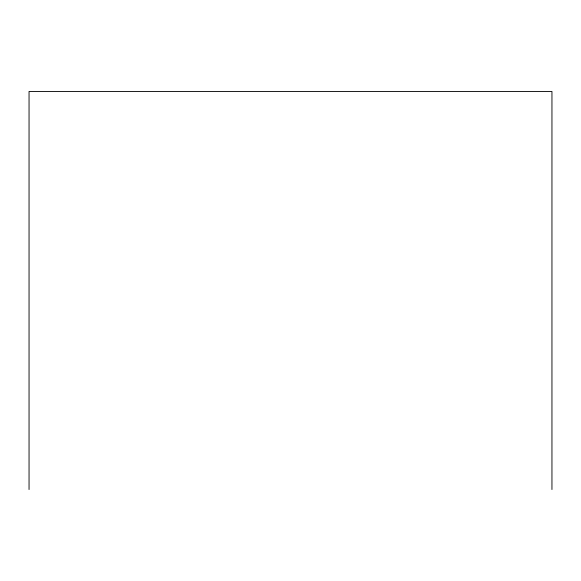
<?xml version="1.0" encoding="UTF-8"?>
<svg xmlns="http://www.w3.org/2000/svg" width="581" height="581" viewBox="0 0 581 581"><rect width="100%" height="100%" fill="white"/><g stroke="black" fill="none" stroke-linecap="round" stroke-linejoin="round"><path stroke-width="0.87" d="M551.95 489.529L551.95 91.471L29.05 91.471L29.05 489.529"/></g></svg>
